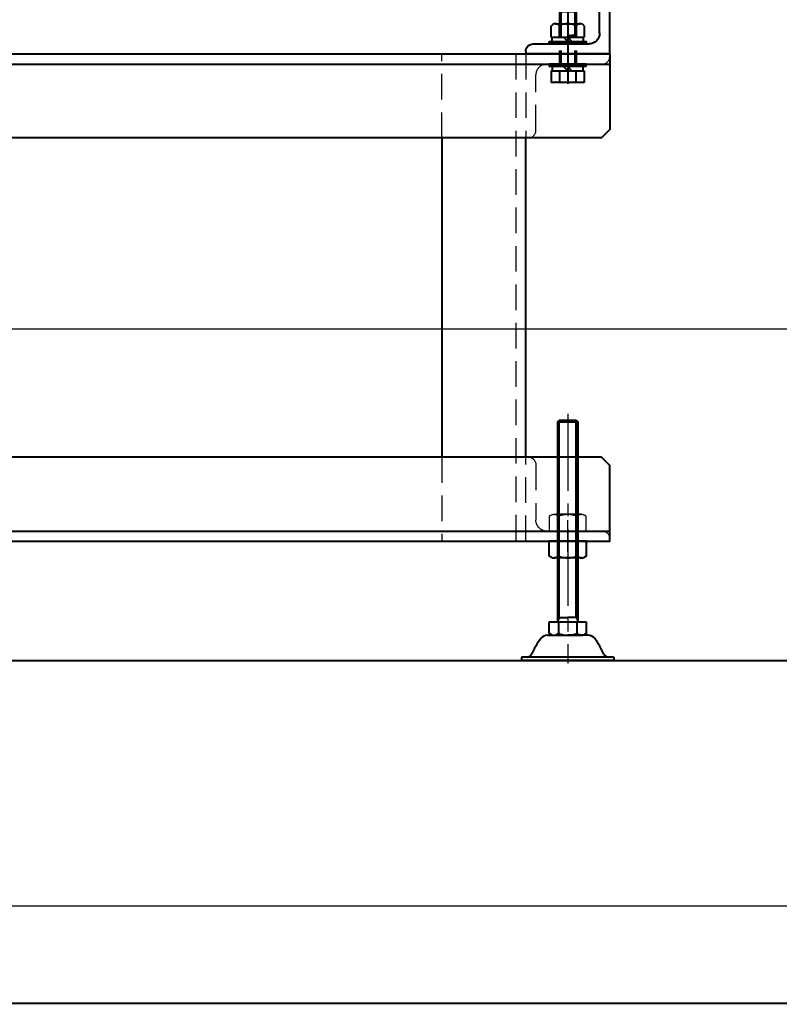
# Model space of a CAD drawing. Header units: millimetres. Extents: x 0 to 38884, y -3675 to 8056.
# Drawn here: x 25980 to 26433, y 6386 to 6971 of the extents above; entities that cross this region are included whole.
import ezdxf

# ---------------------------------------------------------------- set-up
doc = ezdxf.new("R2010")
doc.units = ezdxf.units.MM
doc.header["$LTSCALE"] = 2.4
doc.header["$PDMODE"] = 99
doc.header["$PDSIZE"] = 1
doc.linetypes.add('CENTER2', pattern=[28.575, 19.05, -3.175, 3.175, -3.175])
doc.linetypes.add('HIDDEN', pattern=[9.525, 6.35, -3.175])
for name, color, linetype, lineweight in [('04_HIDDEN', 2, 'HIDDEN', 13), ('04_中心線', 1, 'CENTER2', 9), ('05_CENTER', 4, 'CENTER2', 13), ('07_寸法線', 3, 'Continuous', 9)]:
    doc.layers.add(name, color=color, linetype=linetype, lineweight=lineweight)
doc.layers.add('10_DRAFT', color=8, linetype='Continuous', lineweight=0, plot=False)
doc.styles.add('KSS_TXT', font='txt.shx', dxfattribs={"bigfont": 'extfont2.shx'})
doc.styles.add('KSS_TXT_L', font='txt.shx', dxfattribs={"height": 3, "bigfont": 'extfont2.shx'})
doc.styles.get("Standard").update_dxf_attribs({"font": 'txt.shx', "bigfont": 'extfont2.shx'})
doc.styles.add('寸法用', font='simplex.shx', dxfattribs={"width": 0.8, "bigfont": '@extfont2.shx'})
doc.dimstyles.new('機械製図用', dxfattribs={"dimtxt": 3.5, "dimasz": 3.5, "dimexe": 2, "dimexo": 0, "dimgap": 1.2, "dimtad": 1, "dimdsep": 46, "dimtxsty": '寸法用', "dimblk": 'OPEN30', "dimcen": 0, "dimclrd": 256, "dimclre": 256, "dimclrt": 7, "dimazin": 2, "dimtm": 1e-09, "dimtfac": 0.75, "dimtmove": 0, "dimatfit": 3, "dimldrblk": 'OPEN30', "dimfxl": 1, "dimlwd": -1, "dimlwe": -1, "dimarcsym": 0})

# ---------------------------------------------------------------- blocks, each defined once
blk = doc.blocks.new('A$C1A3C2C0C_1_1_1')
at = {"color": 0, "linetype": 'CENTER2'}
blk.add_line((0, -34), (0, 14), dxfattribs=at)
at = {"color": 0}
for p, q in [((-9.81, 11), (9.81, 11)), ((-9.81, 4), (-9.81, 11)), ((-4.91, 4), (-4.91, 11)), ((4.91, 4), (4.91, 11)), ((9.81, 4), (9.81, 11)), ((-11, 1.5), (11, 1.5)), ((-11, 1.5), (-11, 0)), ((9.81, 4), (-9.81, 4)), ((-9.25, 4), (-9.25, 1.5)), ((0, 1.5), (-2.5, 4)), ((0, 4), (2.5, 1.5)), ((9.25, 1.5), (9.25, 4)), ((11, 0), (11, 1.5)), ((-11, 0), (11, 0))]:
    blk.add_line(p, q, dxfattribs=at)
at = {"color": 0, "linetype": 'HIDDEN'}
for p, q in [((-5, -31), (-5, 0)), ((-4.19, -31), (-4.19, 0)), ((4.19, -31), (4.19, 0)), ((5, -31), (5, 0)), ((-5, -31), (5, -31))]:
    blk.add_line(p, q, dxfattribs=at)
at = {"layer": '10_DRAFT', "style": 'KSS_TXT_L'}
blk.add_text('BT-M10x35L,SW,PW', height=0.3, dxfattribs=at).set_placement((5.1, 10.66))
blk = doc.blocks.new('M10Nza_1_1_1')
at = {"color": 0}
for p, q in [((-7.35, 12), (7.35, 12)), ((-9.8, 4), (-9.8, 10.69)), ((-4.9, 4), (-4.9, 10.69)), ((4.9, 10.69), (4.9, 4)), ((9.8, 10.69), (9.8, 4)), ((-9.8, 4), (9.8, 4)), ((-9.2, 1.5), (-9.2, 4)), ((0, 1.5), (-2.5, 4)), ((0, 4), (2.5, 1.5)), ((9.2, 4), (9.2, 1.5))]:
    blk.add_line(p, q, dxfattribs=at)
at = {"color": 0, "linetype": 'CENTER2'}
blk.add_line((0, 12), (0, 0), dxfattribs=at)
at = {"color": 0}
blk.add_lwpolyline([(-11, 1.5), (11, 1.5), (11, 0), (-11, 0)], close=True, dxfattribs=at)
for centre, radius, start, end in [((-7.35, 9.06), 2.94, 33.626, 146.374), ((0, 2.2), 9.8, 60, 120), ((7.35, 9.06), 2.94, 33.626, 146.374)]:
    blk.add_arc(centre, radius, start, end, dxfattribs=at)
at = {"layer": '10_DRAFT', "style": 'KSS_TXT'}
blk.add_text('M10', height=1.25, dxfattribs=at).set_placement((0.26, 4.12))
blk = doc.blocks.new('KK015066_54_5_1')
for p, q in [((1.5, 50), (0, 50)), ((0, 0), (0, 50)), ((6, 12.5), (6, 45.5)), ((45.5, 6), (12.5, 6)), ((0, 0), (50, 0)), ((50, 1.5), (50, 0))]:
    blk.add_line(p, q)
for centre, radius, start, end in [((1.5, 45.5), 4.5, 0, 90), ((12.5, 12.5), 6.5, 180, 270), ((45.5, 1.5), 4.5, 0, 90)]:
    blk.add_arc(centre, radius, start, end)
at = {"flags": 3}
blk.add_attdef('PARAM', (0, 0), '', height=1, dxfattribs=at)
blk = doc.blocks.new('A$C524B3920_1')
at = {"color": 0}
for p, q in [((-675, -6), (325, -6)), ((225, -50), (225, -240)), ((275, -240), (275, -50)), ((-785, -284), (325, -284))]:
    blk.add_line(p, q, dxfattribs=at)
for points in [[(-675, 0), (325, 0), (325, -45), (320, -50), (-670, -50), (-675, -45)], [(-785, -290), (325, -290), (325, -245), (320, -240), (-780, -240), (-785, -245)]]:
    blk.add_lwpolyline(points, close=True, dxfattribs=at)
at = {"layer": '04_HIDDEN'}
for p, q in [((225, -50), (225, 0)), ((269, 0), (269, -290)), ((225, -240), (225, -290))]:
    blk.add_line(p, q, dxfattribs=at)
at = {"layer": '05_CENTER'}
for p, q in [((300, -12.4), (300, 6.43)), ((300, -296.4), (300, -277.57))]:
    blk.add_line(p, q, dxfattribs=at)
at = {"layer": '04_HIDDEN', "rotation": 270}
blk.add_blockref('KK015066_54_5_1', (275, 0), dxfattribs=at)
at = {"layer": '04_HIDDEN', "xscale": -1, "rotation": 270}
blk.add_blockref('KK015066_54_5_1', (275, -290), dxfattribs=at)
blk = doc.blocks.new('A$C2E193E39_1')
at = {"color": 0}
for p, q in [((-11, -8.9), (-11, 0)), ((11, 0), (-11, 0)), ((-5.5, 0), (-5.5, -8.9)), ((5.5, 0), (5.5, -8.9)), ((11, 0), (11, -8.9)), ((-9.943487, -9.509978), (-11, -8.9)), ((8.1147, -10), (-8.114701, -10)), ((11, -8.9), (9.943486, -9.509979))]:
    blk.add_line(p, q, dxfattribs=at)
for centre, radius, start, end in [((-8.114701, -6.342428), 3.657572, 240.000003, 315.632817), ((0, 4.3), 14.3, 247.380133, 292.619864), ((8.1147, -6.342428), 3.657572, 224.367189, 299.999997)]:
    blk.add_arc(centre, radius, start, end, dxfattribs=at)
blk = doc.blocks.new('KC-1275-A-4a_1')
at = {"color": 0}
for p, q in [((-6, 142.05), (-5.05, 143)), ((-6, 142.05), (6, 142.05)), ((-6, 25.5), (-6, 142.05)), ((-5.05, 25.5), (-5.05, 143)), ((-5.05, 143), (5.05, 143)), ((5.05, 25.5), (5.05, 143)), ((5.05, 143), (6, 142.05)), ((6, 142.05), (6, 25.5)), ((-6, 23.5), (-6, 25.5)), ((-5.05, 25.5), (-6, 23.85)), ((-5.05, 25.5), (0, 25.5)), ((5.05, 25.5), (0, 25.5)), ((5.05, 25.5), (6, 23.85)), ((6, 25.5), (6, 23.5)), ((-11, 23), (11, 23)), ((-11, 16.1), (-11, 23)), ((-5.5, 23), (-5.5, 16.1)), ((5.5, 23), (5.5, 16.1)), ((11, 23), (11, 16.1)), ((-12.08, 15), (0, 15)), ((-9.94, 15.49), (-11, 16.1)), ((-8.11, 15), (7.78, 15.01)), ((12.08, 15), (0, 15)), ((11, 16.1), (9.94, 15.49)), ((-27.5, 2), (-27.5, 0)), ((27.5, 2), (-27.5, 2)), ((27.5, 0), (-27.5, 0)), ((27.5, 2), (27.5, 0))]:
    blk.add_line(p, q, dxfattribs=at)
for centre, radius, start, end in [((-6.5, 23.5), 0.5, 270, 0), ((6.5, 23.5), 0.5, 180, 270), ((23.98, -16.93), 50, 143.2455, 155.56093), ((-12.08, 10), 5, 90, 143.2455), ((-8.11, 18.66), 3.66, 240, 315.63282), ((0, 29.3), 14.3, 247.38013, 292.61986), ((8.11, 18.66), 3.66, 224.36719, 300), ((12.08, 10), 5, 36.7545, 90), ((-23.98, -16.93), 50, 24.43907, 36.7545), ((-24.27, 5), 3, 270, 335.56093), ((24.27, 5), 3, 204.43907, 270)]:
    blk.add_arc(centre, radius, start, end, dxfattribs=at)
at = {"layer": '05_CENTER', "color": 0}
blk.add_line((0, 146.76), (0, -1.79), dxfattribs=at)
at = {"color": 0}
blk.add_blockref('A$C2E193E39_1', (0, 71), dxfattribs=at)
at = {"layer": '04_HIDDEN', "color": 0, "xscale": -1, "rotation": 180}
blk.add_blockref('A$C2E193E39_1', (0, 77), dxfattribs=at)
blk = doc.blocks.new('A$C741D14CE_1')
at = {"rotation": 180}
blk.add_blockref('A$C1A3C2C0C_1_1_1', (300, -6), dxfattribs=at)
for name, p in [('M10Nza_1_1_1', (300, 6)), ('A$C524B3920_1', (0, 0))]:
    blk.add_blockref(name, p)
at = {"color": 4}
blk.add_blockref('KC-1275-A-4a_1', (300, -361), dxfattribs=at)
blk = doc.blocks.new('A$C5B70685D_1')
at = {"color": 0}
for p, q in [((1.5, 50), (0, 50)), ((0, 0), (0, 50)), ((6, 12.5), (6, 45.5)), ((45.5, 6), (12.5, 6)), ((0, 0), (50, 0)), ((50, 1.5), (50, 0))]:
    blk.add_line(p, q, dxfattribs=at)
for centre, radius, start, end in [((1.5, 45.5), 4.5, 0, 90), ((12.5, 12.5), 6.5, 180, 270), ((45.5, 1.5), 4.5, 0, 90)]:
    blk.add_arc(centre, radius, start, end, dxfattribs=at)
blk = doc.blocks.new('_Open30')
at = {"color": 0, "linetype": 'ByBlock', "lineweight": -2}
for p, q in [((-1, 0.268), (0, 0)), ((0, 0), (-1, -0.268)), ((0, 0), (-1, 0))]:
    blk.add_line(p, q, dxfattribs=at)
blk = doc.blocks.new('*D1106')
at = {"layer": '07_寸法線', "transparency": 16777216}
for p, q in [((26471.71, 6921.72), (26471.71, 6785.2)), ((25306.71, 6916.72), (25306.71, 6785.2)), ((25320.71, 6787.2), (26457.71, 6787.2))]:
    blk.add_line(p, q, dxfattribs=at)
at = {"layer": 'Defpoints', "color": 0, "transparency": 16777216}
for p in [(26471.71, 6925.72), (25306.71, 6920.72), (26471.71, 6787.2)]:
    blk.add_point(p, dxfattribs=at)
at = {"layer": '07_寸法線', "transparency": 16777216, "xscale": 14, "yscale": 14, "zscale": 14, "rotation": 180}
blk.add_blockref('_Open30', (25306.71, 6787.2), dxfattribs=at)
at = {"layer": '07_寸法線', "transparency": 16777216, "xscale": 14, "yscale": 14, "zscale": 14}
blk.add_blockref('_Open30', (26471.71, 6787.2), dxfattribs=at)
at = {"layer": '07_寸法線', "color": 7, "transparency": 16777216, "insert": (25889.21, 6801.87), "char_height": 14, "attachment_point": 5, "style": '寸法用'}
blk.add_mtext('(1165)', dxfattribs=at)
blk = doc.blocks.new('*D1147')
at = {"layer": '07_寸法線', "transparency": 16777216}
for p, q in [((28211.21, 6677.22), (28211.21, 6441.59)), ((24931.71, 6509.66), (24931.71, 6441.59)), ((24945.71, 6443.59), (28197.21, 6443.59))]:
    blk.add_line(p, q, dxfattribs=at)
at = {"layer": 'Defpoints', "color": 0, "transparency": 16777216}
for p in [(28211.21, 6681.22), (24931.71, 6513.66), (28211.21, 6443.59)]:
    blk.add_point(p, dxfattribs=at)
at = {"layer": '07_寸法線', "transparency": 16777216, "xscale": 14, "yscale": 14, "zscale": 14, "rotation": 180}
blk.add_blockref('_Open30', (24931.71, 6443.59), dxfattribs=at)
at = {"layer": '07_寸法線', "transparency": 16777216, "xscale": 14, "yscale": 14, "zscale": 14}
blk.add_blockref('_Open30', (28211.21, 6443.59), dxfattribs=at)
at = {"layer": '07_寸法線', "color": 7, "transparency": 16777216, "insert": (26571.46, 6458.26), "char_height": 14, "attachment_point": 5, "style": '寸法用'}
blk.add_mtext('(3279.5)', dxfattribs=at)

msp = doc.modelspace()

# ---------------------------------------------------------------- linework, layer by layer
msp.add_line((24465.3738, 6589.719), (28588.711, 6589.719))
at = {"layer": '04_中心線'}
msp.add_line((26306.7122, 6943.8221), (26306.7122, 6963.6079), dxfattribs=at)
at = {"layer": 'Defpoints', "transparency": 33554508}
msp.add_lwpolyline([(24465.3738, 6385.6112), (28588.711, 6385.6112), (28588.711, 8056.1931), (24465.3738, 8056.1931)], close=True, dxfattribs=at)

# ---------------------------------------------------------------- block references
at = {"xscale": -1}
msp.add_blockref('A$C5B70685D_1', (26331.7122, 6950.719), dxfattribs=at)
msp.add_blockref('A$C741D14CE_1', (26006.7122, 6950.719))

# ---------------------------------------------------------------- dimensions: what is measured, and where the dimension line sits
at = {"layer": '07_寸法線'}
dim = msp.add_linear_dim(base=(26471.7122, 6787.2023), p1=(25306.7122, 6920.719), p2=(26471.7122, 6925.719), text='(<>)', dimstyle='機械製図用', override={"dimtxt": 14, "dimasz": 14, "dimexo": 4, "dimgap": 4}, dxfattribs=at)
dim.commit()
dim.dimension.update_dxf_attribs({"geometry": '*D1106', "text_midpoint": (25889.2122, 6787.2023), "dimtype": 160})
dim = msp.add_linear_dim(base=(28211.2122, 6443.5942), p1=(24931.7122, 6513.6566), p2=(28211.2122, 6681.219), text='(<>)', dimstyle='機械製図用', override={"dimtxt": 14, "dimasz": 14, "dimexo": 4, "dimgap": 4}, dxfattribs=at)
dim.commit()
dim.dimension.update_dxf_attribs({"geometry": '*D1147', "text_midpoint": (26571.4622, 6458.2609)})

doc.saveas('drawing.dxf')
